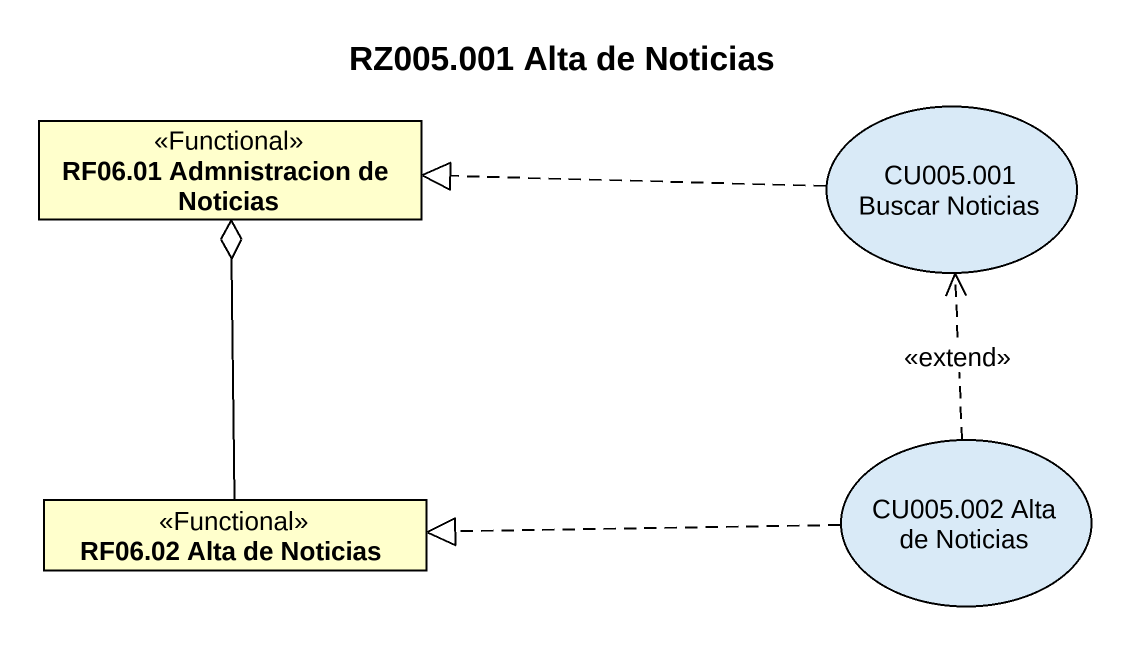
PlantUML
@startuml
title RZ005.001 Alta de Noticias
allowmixing
hide circle
hide empty members
class "RF06.01 Admnistracion de Noticias" as RF06_01_Admnistracion_de <<Functional>>
usecase "CU005.001 Buscar Noticias" as CU005_001_Buscar_Noticias
class "RF06.02 Alta de Noticias" as RF06_02_Alta_de_Noticias <<Functional>>
usecase "CU005.002 Alta de Noticias" as CU005_002_Alta_de_Noticias
CU005_001_Buscar_Noticias .left.|> RF06_01_Admnistracion_de
RF06_02_Alta_de_Noticias -up-o RF06_01_Admnistracion_de
CU005_002_Alta_de_Noticias .up.> CU005_001_Buscar_Noticias : <<extend>>
CU005_002_Alta_de_Noticias .left.|> RF06_02_Alta_de_Noticias
@enduml
